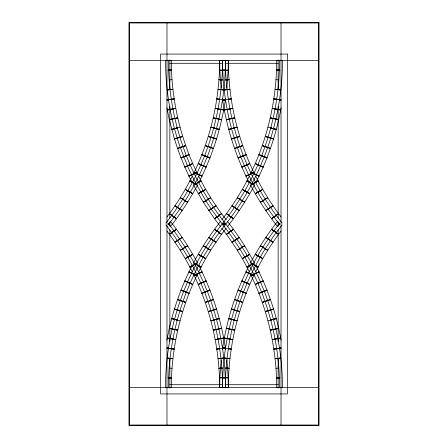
<?xml version="1.0" encoding="UTF-8"?>
<svg xmlns="http://www.w3.org/2000/svg" width="448" height="448" viewBox="0 0 448 448"><rect width="100%" height="100%" fill="white"/><g stroke="black" fill="none" stroke-linecap="round" stroke-linejoin="round"><path stroke-width="0.67" d="M165.536 387.582C165.424 328.373 185.976 269.416 222.874 223.104A261.71 261.71 0 0 0 279.586 60.418M197.372 274.417C180.253 309.523 171.315 348.538 171.298 387.582L167.972 387.52M193.603 173.583C210.722 138.477 219.66 99.462 219.682 60.418L223.003 60.48M168.106 224.896C204.999 178.584 225.551 119.627 225.439 60.418A261.71 261.71 0 0 0 282.15 223.104M223.003 387.52L219.682 387.582L219.867 377.619L221.144 359.962M226.856 88.038L228.133 70.381L228.318 60.418L224.997 60.48M279.894 223.104C243.001 269.416 222.449 328.373 222.561 387.582A261.71 261.71 0 0 0 165.85 224.896M224.997 387.52L228.318 387.582C228.34 348.538 237.278 309.523 254.397 274.417M250.628 173.583C267.747 138.477 276.685 99.462 276.702 60.418L280.028 60.48M282.464 60.418C282.576 119.627 262.024 178.584 225.126 224.896A261.71 261.71 0 0 0 168.414 387.582M198.537 183.002C212.167 156.643 221.323 127.982 225.551 98.616M222.449 349.384C226.677 320.018 235.833 291.357 249.463 264.998M166.914 340.228C171.601 314.065 180.236 288.613 192.438 264.998M255.562 183.002C267.764 159.387 276.399 133.935 281.086 107.772M166.936 216.933C176.691 204.159 185.22 190.439 192.366 176.042M198.61 271.958C206.259 256.525 215.533 241.903 226.128 228.329M221.872 219.671C232.467 206.097 241.741 191.475 249.39 176.042M255.634 271.958C262.78 257.561 271.309 243.841 281.064 231.067M169.4 225.753L170.458 226.559C180.684 213.601 189.734 199.718 197.462 185.13M193.85 262.265C201.505 247.839 210.504 234.136 220.618 221.312M227.382 226.688C237.496 213.864 246.495 200.161 254.15 185.735M250.538 262.87C258.266 248.282 267.316 234.399 277.542 221.441L278.6 222.247M279.586 387.582A261.71 261.71 0 0 0 222.874 224.896L225.126 223.104A261.71 261.71 0 0 1 168.414 60.418M169.4 222.247L170.458 221.441C180.684 234.399 189.734 248.282 197.462 262.87M192.366 271.958C185.864 258.776 178.091 246.238 169.445 234.349L176.31 229.107M216.922 217.101L219.206 215.354L216.854 217.017M214.665 218.893L217.302 216.877M218.887 215.667L221.53 213.651C212.89 201.762 205.111 189.224 198.61 176.042M222.841 224.851L225.159 223.149M249.39 271.958C242.889 258.776 235.11 246.238 226.47 234.349L229.113 232.333M230.698 231.123L233.335 229.107M231.078 230.899L228.794 232.646L231.146 230.983M276.231 215.354L273.946 217.101L279.894 224.896M271.69 218.893L274.327 216.877M275.912 215.667L278.555 213.651C269.909 201.762 262.136 189.224 255.634 176.042M278.6 225.753L277.542 226.559C267.316 213.601 258.266 199.718 250.538 185.13M166.936 231.067L169.445 234.349L174.087 230.944L168.106 223.104M174.266 230.81L176.411 229.236M193.85 185.735L203.375 202.272L214.564 218.764L221.53 213.651L226.128 219.671M221.872 228.329L226.47 234.349L233.436 229.236L227.382 221.312M271.589 218.764L273.734 217.19M281.064 216.933L278.555 213.651L273.913 217.056C240.744 172.043 222.482 116.334 222.561 60.418A261.71 261.71 0 0 1 165.85 223.104M171.769 232.646L174.121 230.983M169.445 234.349L172.161 232.434M173.79 231.286L176.501 229.37M211.232 209.048L213.578 207.39L211.17 208.958M208.908 210.756L211.624 208.835M213.254 207.687L215.964 205.772L213.181 207.586M182.246 237.513L175.011 242.228L182.067 237.244M214.474 218.63L217.185 216.714M218.814 215.566L221.53 213.651M226.47 234.349L229.186 232.434M230.815 231.286L233.526 229.37M265.933 210.756L272.989 205.772L270.206 207.586M234.819 240.414L232.036 242.228L234.746 240.313M236.376 239.165L239.092 237.244M236.768 238.952L234.422 240.61L236.83 239.042M271.499 218.63L278.555 213.651M208.818 210.622L211.014 209.126M222.874 224.896L211.198 209.003L215.964 205.772M175.011 242.228L182.162 237.378M265.838 210.622L272.989 205.772M232.036 242.228L236.802 238.997C266.398 282.503 282.52 334.964 282.464 387.582M236.986 238.874L239.182 237.378L244.625 245.728L254.15 262.265M203.459 202.406L210.7 197.691L207.85 199.399M208.729 210.487L210.952 209.037M183.126 248.601L180.281 250.309L183.064 248.494M184.733 247.408L187.516 245.594M174.087 230.944L185.164 247.257L182.722 248.78L185.186 247.302M262.87 200.788L265.278 199.22L262.814 200.698M260.484 202.406L263.267 200.592M264.936 199.506L267.719 197.691L264.874 199.399M265.754 210.487L268.537 208.673M268.195 208.958L270.603 207.39M237.048 238.963L239.271 237.513M244.709 245.868L237.3 250.309L240.083 248.494M241.758 247.408L244.541 245.594M239.747 248.78L242.155 247.212M203.375 202.272L210.7 197.691M180.281 250.309L187.606 245.728M260.394 202.272L267.719 197.691M237.3 250.309L244.625 245.728M200.771 192.338L203.235 190.854L200.715 192.242M198.33 193.861L201.174 192.153M202.888 191.128L205.733 189.42L202.826 191.022M203.291 202.132L206.142 200.424M205.789 200.698L208.253 199.22M257.796 192.338L260.26 190.854M255.354 193.861L258.199 192.153M259.913 191.128L262.758 189.42L255.192 193.581M260.316 202.132L263.161 200.424M184.839 247.576L187.684 245.868M188.149 256.978L185.242 258.58L188.087 256.872M189.801 255.847L192.646 254.139M190.204 255.662L187.74 257.146L190.26 255.758M249.833 254.419L242.267 258.58L249.67 254.139M198.246 193.726L205.733 189.42M255.27 193.726L262.758 189.42M185.242 258.58L192.73 254.274M242.267 258.58L249.754 254.274M211.198 209.003L205.817 200.743L195.989 183.652L198.537 182.308L195.961 183.602M193.514 185.13L196.426 183.529M198.173 182.571L201.085 180.97L198.117 182.459M198.167 193.581L201.079 191.979M251.121 184.811L258.11 180.97L255.142 182.459M189.896 256.021L192.808 254.419M192.858 265.541L189.89 267.03L196.879 263.189M254.038 263.452L246.915 267.03L249.827 265.429M251.574 264.471L254.486 262.87M249.463 265.692L251.989 264.303M194.029 184.682L201.085 180.97M251.054 184.682L258.11 180.97M189.89 267.03L196.946 263.318M246.915 267.03L253.971 263.318M195.989 183.652L191.559 174.843L194.152 173.594L191.537 174.793M189.034 176.232L192.002 174.737M193.782 173.841L196.75 172.351C180.068 137.547 171.304 99.008 171.298 60.418L167.972 60.48M193.962 184.548L196.336 183.355M248.606 174.888L251.177 173.594L248.562 174.793M246.058 176.232L249.026 174.737M250.807 173.841L253.775 172.351C237.093 137.547 228.329 99.008 228.318 60.418M250.986 184.548L253.361 183.355M252.986 183.602L255.562 182.308M192.438 265.692L195.014 264.398M194.639 264.645L197.014 263.452M219.682 387.582C219.671 348.992 210.907 310.453 194.225 275.649L197.193 274.159M198.974 273.263L201.942 271.768M199.438 273.207L196.823 274.406L199.394 273.112M280.028 387.52L276.702 387.582C276.696 348.992 267.932 310.453 251.25 275.649L258.966 271.768M192.438 183.002L188.961 176.086L196.75 172.351L197.372 173.583M222.449 98.616C226.29 125.44 234.315 151.637 245.986 176.086L251.177 173.594M251.378 173.499L253.775 172.351L254.397 173.583M193.603 274.417L194.225 275.649L196.622 274.501M196.823 274.406L202.014 271.914C213.685 296.363 221.71 322.56 225.551 349.384M250.628 274.417L251.25 275.649L259.039 271.914L255.562 264.998M184.884 167.166L192.741 163.576L189.672 164.842M188.894 175.941L191.918 174.558M193.732 173.729L196.75 172.351M244.507 165.922L247.122 164.724L244.462 165.822M241.909 167.166L244.933 165.788M247.352 164.679L249.766 163.576L247.307 164.59M245.918 175.941L248.942 174.558M250.751 173.729L253.775 172.351M194.225 275.649L197.249 274.271M199.058 273.442L202.082 272.059M200.693 283.41L198.234 284.424L200.648 283.321M203.067 282.212L206.091 280.834M206.22 281.126L200.878 283.276L203.493 282.078L194.986 264.348L185.164 247.257M253.848 274.406L256.463 273.207M251.25 275.649L254.268 274.271M256.082 273.442L259.106 272.059M263.245 281.126L255.259 284.424L258.278 283.041M260.092 282.212L263.116 280.834M257.897 283.276L260.518 282.078M188.961 176.086L184.817 167.02L192.741 163.576M241.842 167.02L247.122 164.724M247.33 164.634L249.766 163.576M198.234 284.424L200.67 283.366M200.878 283.276L206.158 280.98M255.259 284.424L263.183 280.98C271.365 299.964 277.463 319.866 281.086 340.228M183.719 156.806L186.379 155.708M181.076 157.954L184.15 156.688M185.993 155.926L189.062 154.661L180.964 157.657M184.755 166.874L187.83 165.603M187.438 165.822L190.103 164.724M240.744 156.806L243.404 155.708L240.705 156.705M238.101 157.954L241.175 156.688M243.018 155.926L246.086 154.661L242.973 155.814M241.78 166.874L244.854 165.603M205.027 292.186L201.914 293.339L209.899 290.046M262.052 292.186L258.938 293.339L266.924 290.046M184.817 167.02L181.014 157.808L189.062 154.661M238.039 157.808L246.086 154.661M201.914 293.339L209.961 290.192M258.938 293.339L266.986 290.192M177.615 148.607L185.718 145.611L182.56 146.647M237.322 147.56L240.022 146.563L234.534 148.305M234.64 148.607L237.759 147.454M239.63 146.765L242.743 145.611L240.218 146.44M237.983 157.657L241.102 156.503M204.596 292.292L207.295 291.295C219.234 321.905 225.417 354.726 225.439 387.582A261.71 261.71 0 0 1 282.15 224.896M206.898 291.497L210.017 290.343M207.782 301.56L205.257 302.389L208.37 301.235M210.241 300.546L213.36 299.393M210.678 300.44L207.978 301.437L210.711 300.541M261.621 292.292L264.32 291.295M263.922 291.497L267.036 290.343M265.44 301.353L262.282 302.389L265.395 301.235M267.266 300.546L270.385 299.393M267.702 300.44L265.003 301.437L267.736 300.541M181.014 157.808L177.559 148.456L185.718 145.611M234.584 148.456L242.743 145.611M205.257 302.389L213.416 299.544M262.282 302.389L270.441 299.544M177.223 138.191L179.962 137.295L177.195 138.09M174.507 139.138L177.666 138.102M179.558 137.48L182.717 136.45L179.519 137.362M177.509 148.305L180.667 147.269M165.536 60.418C165.564 90.003 170.57 119.56 180.281 147.51L182.997 146.563M231.532 139.138L239.742 136.45L236.544 137.362M210.308 300.731L213.466 299.695M216.563 309.17L208.258 311.55L211.417 310.52M213.31 309.898L216.468 308.862M211.014 310.705L213.752 309.809M267.333 300.731L270.491 299.695M268.481 310.638L265.283 311.55L268.442 310.52M270.334 309.898L273.493 308.862M270.805 309.91L268.038 310.705L270.777 309.809M166.914 107.772L169.316 119.728L174.457 138.986L179.962 137.295M180.174 137.228L182.717 136.45M231.482 138.986L239.742 136.45M208.258 311.55L216.518 309.014M265.283 311.55L267.826 310.772M268.038 310.705L273.543 309.014M171.752 129.562L177.268 127.921L174.474 128.61M180.051 127.176L176.831 127.971M174.412 138.83L177.604 137.917M231.526 128.716L234.293 127.921M228.777 129.562L231.969 128.643M233.884 128.094L237.076 127.176L228.693 129.248M231.437 138.83L234.629 137.917M234.22 138.09L236.986 137.295M214.15 320.029L210.924 320.824L219.223 318.438M270.396 310.083L273.588 309.17M267.949 320.824L276.332 318.752M273.056 319.357L276.248 318.438M273.498 319.284L270.732 320.079L276.293 318.595M171.707 129.405L177.268 127.921M228.732 129.405L237.076 127.176M210.924 320.824L219.268 318.595M172.138 119.14L174.933 118.451L172.11 119.039M169.355 119.885L171.937 119.246M174.513 118.608L177.738 117.813L174.485 118.49M171.668 129.248L174.894 128.453M226.38 119.885L234.763 117.813L232.159 118.35M213.707 320.079L216.502 319.39M216.082 319.547L219.307 318.752M215.841 329.65L213.237 330.187L216.462 329.392M218.394 328.91L221.62 328.115M218.837 328.86L216.048 329.549L218.865 328.961M273.515 329.51L270.262 330.187L275.862 328.86M276.063 328.754L278.645 328.115M169.316 119.728L177.738 117.813M226.341 119.728L234.763 117.813M213.237 330.187L221.659 328.272M270.262 330.187L278.684 328.272M170.128 109.486L172.945 108.903L170.106 109.385M167.317 110.124L170.57 109.452M172.525 109.043L175.778 108.366L172.502 108.926M169.282 119.571L172.536 118.894M224.342 110.124L232.803 108.366L229.527 108.926M226.307 119.571L231.952 118.451M218.439 329.106L221.693 328.429M218.473 339.074L215.197 339.634L223.658 337.876M273.067 329.549L275.89 328.961M275.464 329.106L278.718 328.429M275.498 339.074L272.222 339.634L275.475 338.957M277.43 338.548L280.683 337.876M277.872 338.514L275.055 339.097L277.894 338.615M167.289 109.967L175.778 108.366M224.308 109.967L232.803 108.366M215.197 339.634L223.692 338.033M272.222 339.634L280.711 338.033M168.482 99.764L171.315 99.288L168.465 99.658M166.958 100.078L168.924 99.747M170.89 99.411L174.166 98.857L170.873 99.288M225.501 99.764L228.34 99.288M222.673 100.302L225.294 99.854M228.57 99.299L231.19 98.857L228.553 99.204M167.261 109.81L170.537 109.256M224.286 109.81L227.562 109.256M227.13 109.385L229.97 108.903M218.03 339.097L220.87 338.615M220.438 338.744L223.714 338.19M277.463 338.744L280.739 338.19M219.447 348.796L216.81 349.143L219.43 348.701M222.706 348.146L225.327 347.698M219.66 348.712L222.499 348.236M277.127 348.712L273.834 349.143L277.11 348.589M279.076 348.253L281.042 347.922M279.518 348.236L276.685 348.712L279.535 348.342M166.936 99.943L174.166 98.857M222.645 100.139L225.277 99.747M228.564 99.254L231.19 98.857M216.81 349.143L219.436 348.746M222.723 348.253L225.355 347.861M273.834 349.143L281.064 348.057M167.194 89.992L170.05 89.617L167.182 89.886M170.279 89.639L172.911 89.292L170.268 89.544M223.345 90.16L229.936 89.292L226.626 89.606M166.919 99.809L168.896 99.551M222.628 99.982L225.26 99.635M222.74 348.365L225.372 348.018M279.104 348.449L281.081 348.191M223.793 358.114L218.064 358.708L224.655 357.84M277.732 358.456L275.089 358.708L277.721 358.361M280.818 358.114L277.95 358.383L280.806 358.008M167.188 89.936L170.05 89.617M170.268 89.589L172.911 89.292M223.334 90.037L229.936 89.292M218.064 358.708L224.666 357.963M275.089 358.708L277.732 358.411M277.95 358.383L280.812 358.064M169.366 79.94L172.015 79.688M220.438 80.494L221.76 80.371M225.73 80.002L229.04 79.688L225.719 79.878M224.207 89.886L227.074 89.617M222.281 368.122L218.96 368.312L222.27 367.998M226.24 367.629L227.562 367.506M275.985 368.312L278.634 368.06M221.144 88.038L220.422 80.332L221.749 80.237M225.725 79.94L229.04 79.688M218.96 368.312L222.275 368.06M226.251 367.763L227.578 367.668L226.856 359.962M168.157 70.246L171.478 70.062L168.151 70.123M222.746 70.33L225.618 70.168L222.74 70.218M219.873 70.543L222.527 70.392M225.848 70.207L228.502 70.062M220.416 80.175L221.743 80.097M226.257 367.903L227.584 367.825M219.498 377.938L222.152 377.793M225.473 377.608L228.127 377.457M225.26 377.782L222.382 377.832L225.254 377.67M279.849 377.877L276.522 377.938L279.843 377.754M168.157 70.185L171.478 70.062M220.422 80.332L219.867 70.381L222.522 70.286M222.746 70.274L225.618 70.168M222.382 377.832L225.254 377.726M225.478 377.714L228.133 377.619L228.318 387.582M276.522 377.938L279.843 377.815M219.682 60.575L223.003 60.514M219.862 70.218L222.522 70.174M225.478 377.826L228.138 377.782M224.997 387.486L228.318 387.425M129.534 60.418L318.466 60.418M169.854 63.297L222.953 63.297M225.047 63.297L278.146 63.297M169.854 384.703L222.953 384.703M225.047 384.703L278.146 384.703M129.534 387.582L318.466 387.582M224.997 60.514L228.318 60.575M279.843 70.246L276.522 70.062L279.849 70.123M219.498 70.062L222.152 70.207M225.478 70.174L228.138 70.218M225.254 70.33L222.382 70.168L225.26 70.218M219.862 377.782L222.522 377.826M222.74 377.782L225.618 377.832L222.746 377.67M228.502 377.938L225.848 377.793M168.151 377.877L171.478 377.938L168.157 377.754M219.682 387.425L223.003 387.486M276.522 70.062L279.843 70.185M222.382 70.168L225.254 70.274M225.478 70.286L228.133 70.381M219.867 377.619L222.522 377.714M222.746 377.726L225.618 377.832M168.157 377.815L171.478 377.938M225.473 70.392L228.127 70.543M275.985 79.688L278.634 79.94M222.27 80.002L218.96 79.688L222.281 79.878M226.257 80.097L227.584 80.175M220.416 367.825L221.743 367.903M225.719 368.122L229.04 368.312L225.73 367.998M172.015 368.312L169.366 368.06M219.873 377.457L222.527 377.608M218.96 79.688L222.275 79.94M226.251 80.237L227.578 80.332M220.422 367.668L221.749 367.763M225.725 368.06L229.04 368.312M226.24 80.371L227.562 80.494M277.721 89.639L275.089 89.292L277.732 89.544M280.806 89.992L277.95 89.617L280.818 89.886M224.655 90.16L218.064 89.292L221.374 89.606M220.926 89.617L223.793 89.886M224.207 358.114L229.936 358.708L223.345 357.84M167.182 358.114L170.05 358.383L167.194 358.008M170.268 358.456L172.911 358.708L170.279 358.361M220.438 367.506L221.76 367.629M275.089 89.292L277.732 89.589M277.95 89.617L280.812 89.936M218.064 89.292L224.666 90.037M223.334 357.963L229.936 358.708M167.188 358.064L170.05 358.383M170.268 358.411L172.911 358.708M277.11 99.411L273.834 98.857L277.127 99.288M279.104 99.551L281.081 99.809M279.535 99.658L276.685 99.288L279.518 99.764M219.43 99.299L216.81 98.857L219.447 99.204M219.66 99.288L222.499 99.764M222.74 99.635L225.372 99.982M228.34 348.712L225.501 348.236M222.628 348.018L225.26 348.365M228.553 348.796L231.19 349.143L228.57 348.701M168.465 348.342L171.315 348.712L168.482 348.236M166.919 348.191L168.896 348.449M170.873 348.712L174.166 349.143L170.89 348.589M273.834 98.857L281.064 99.943M216.81 98.857L219.436 99.254M222.723 99.747L225.355 100.139M222.645 347.861L225.277 348.253M228.564 348.746L231.19 349.143M166.936 348.057L174.166 349.143M279.076 99.747L281.042 100.078M222.706 99.854L225.327 100.302M275.475 109.043L272.222 108.366L275.498 108.926M277.463 109.256L280.739 109.81M277.894 109.385L275.055 108.903L277.872 109.486M223.658 110.124L215.197 108.366L218.473 108.926M220.438 109.256L223.714 109.81M218.03 108.903L220.87 109.385M227.13 338.615L229.97 339.097M224.286 338.19L227.562 338.744M229.527 339.074L232.803 339.634L224.342 337.876M170.106 338.615L172.945 339.097L170.128 338.514M167.261 338.19L170.537 338.744M172.502 339.074L175.778 339.634L172.525 338.957M222.673 347.698L225.294 348.146M166.958 347.922L168.924 348.253M272.222 108.366L280.711 109.967M215.197 108.366L223.692 109.967M224.308 338.033L232.803 339.634M167.289 338.033L175.778 339.634M277.43 109.452L280.683 110.124M273.487 118.608L270.262 117.813L273.515 118.49M275.464 118.894L278.718 119.571M275.89 119.039L273.067 118.451L275.862 119.14M221.62 119.885L213.237 117.813L215.841 118.35M216.048 118.451L221.693 119.571M229.135 328.961L231.952 329.549L229.163 328.86M226.307 328.429L229.561 329.106M232.159 329.65L234.763 330.187L231.538 329.392M172.11 328.961L174.933 329.549M169.282 328.429L172.536 329.106M174.485 329.51L177.738 330.187L172.138 328.86M167.317 337.876L170.57 338.548M270.262 117.813L278.684 119.728M213.237 117.813L221.659 119.728M226.341 328.272L234.763 330.187M169.316 328.272L177.738 330.187M276.063 119.246L278.645 119.885M267.949 127.176L271.169 127.971M273.106 128.453L276.332 129.248M276.248 129.562L270.732 127.921L273.526 128.61M214.116 128.094L210.924 127.176L219.307 129.248M231.498 319.39L234.293 320.079M228.693 318.752L231.918 319.547M233.85 320.029L237.076 320.824L228.777 318.438M226.38 328.115L229.606 328.91M171.668 318.752L180.051 320.824M169.355 328.115L171.937 328.754M270.732 127.921L276.293 129.405M210.924 127.176L219.268 129.405M228.732 318.595L237.076 320.824M171.707 318.595L177.268 320.079L174.502 319.284M268.442 137.48L265.283 136.45L268.481 137.362M270.396 137.917L273.588 138.83M270.777 138.191L268.038 137.295L270.805 138.09M213.707 127.921L216.474 128.716M216.031 128.643L219.223 129.562M216.468 139.138L208.258 136.45L211.456 137.362M213.371 137.917L216.563 138.83M211.014 137.295L213.78 138.09M231.437 309.17L239.742 311.55L236.583 310.52M177.195 309.91L179.962 310.705L177.223 309.809M174.412 309.17L177.604 310.083M179.519 310.638L182.717 311.55L179.558 310.52M171.752 318.438L174.944 319.357M265.283 136.45L267.826 137.228M268.038 137.295L273.543 138.986M208.258 136.45L216.518 138.986M231.482 309.014L239.742 311.55M174.457 309.014L179.962 310.705M180.174 310.772L182.717 311.55M270.334 138.102L273.493 139.138M270.385 148.607L262.282 145.611L265.44 146.647M267.333 147.269L270.491 148.305M265.003 146.563L267.736 147.459M208.37 146.765L205.257 145.611L207.782 146.44M213.466 148.305L207.978 146.563L210.678 147.56M237.289 300.541L240.022 301.437L237.322 300.44M234.534 299.695L237.692 300.731M240.218 301.56L242.743 302.389L239.63 301.235M231.532 308.862L234.69 309.898M234.248 309.809L236.986 310.705M180.264 300.541L182.997 301.437L180.298 300.44M177.509 299.695L180.667 300.731M182.56 301.353L185.718 302.389L182.605 301.235M174.507 308.862L177.666 309.898M262.282 145.611L270.441 148.456M205.257 145.611L213.416 148.456M234.584 299.544L242.743 302.389M177.559 299.544L185.718 302.389M262.007 155.926L258.938 154.661L267.036 157.657M210.241 147.454L213.36 148.607M204.982 155.926L201.914 154.661L205.027 155.814M206.898 156.503L210.017 157.657M207.295 156.705L204.596 155.708L207.256 156.806M240.705 291.295L243.404 292.292M237.983 290.343L241.102 291.497M242.973 292.186L246.086 293.339L238.101 290.046M234.64 299.393L237.759 300.546M183.68 291.295L186.379 292.292M180.964 290.343L184.078 291.497M185.948 292.186L189.062 293.339L181.076 290.046M177.615 299.393L180.734 300.546M258.938 154.661L266.986 157.808M201.914 154.661L209.961 157.808M238.039 290.192L246.086 293.339M181.014 290.192L189.062 293.339M261.621 155.708L264.281 156.806M263.85 156.688L266.924 157.954M263.116 167.166L255.259 163.576L258.328 164.842M260.17 165.603L263.245 166.874M257.897 164.724L260.562 165.822M206.825 156.688L209.899 157.954M200.648 164.679L198.234 163.576L200.693 164.59M203.146 165.603L206.22 166.874M203.493 165.922L200.878 164.724L203.538 165.822M241.78 281.126L247.122 283.276L244.507 282.078M247.307 283.41L249.766 284.424L247.352 283.321M184.755 281.126L192.741 284.424L189.722 283.041M255.259 163.576L263.183 167.02M198.234 163.576L200.67 164.634M200.878 164.724L206.158 167.02M241.842 280.98L247.122 283.276M247.33 283.366L249.766 284.424M184.817 280.98L192.741 284.424M254.218 173.841L251.25 172.351L254.268 173.729M256.082 174.558L259.106 175.941M256.463 174.793L253.848 173.594L256.418 174.888M203.067 165.788L206.091 167.166M197.193 173.841L194.225 172.351L197.249 173.729M199.058 174.558L202.082 175.941M199.394 174.888L196.823 173.594L199.438 174.793M248.562 273.207L251.177 274.406L248.606 273.112M245.918 272.059L248.942 273.442M250.751 274.271L253.775 275.649L250.807 274.159M241.909 280.834L244.933 282.212M191.537 273.207L194.152 274.406M188.894 272.059L191.918 273.442M193.732 274.271L196.75 275.649L189.034 271.768M184.884 280.834L187.908 282.212M187.482 282.078L190.103 283.276M251.25 172.351L259.039 176.086M194.225 172.351L196.622 173.499M196.823 173.594L202.014 176.086M245.986 271.914L251.177 274.406M251.378 274.501L253.775 275.649M188.961 271.914L196.75 275.649M255.998 174.737L258.966 176.232M249.827 182.571L246.915 180.97L249.883 182.459M251.664 183.355L254.038 184.548M252.039 183.602L249.463 182.308L251.989 183.697M198.974 174.737L201.942 176.232M196.879 184.811L189.89 180.97L192.858 182.459M194.639 183.355L197.014 184.548M192.438 182.308L195.014 183.602M252.986 264.398L255.562 265.692M250.986 263.452L253.361 264.645M255.142 265.541L258.11 267.03L251.121 263.189M246.058 271.768L249.026 273.263M193.962 263.452L201.085 267.03L198.173 265.429M246.915 180.97L253.971 184.682M189.89 180.97L196.946 184.682M251.054 263.318L258.11 267.03M194.029 263.318L201.085 267.03M251.574 183.529L254.486 185.13M245.112 191.128L242.267 189.42L245.174 191.022M246.921 191.979L249.833 193.581M247.285 192.242L244.765 190.854L247.229 192.338M188.087 191.128L185.242 189.42L192.808 193.581M257.74 255.758L260.26 257.146L257.796 255.662M255.192 254.419L258.104 256.021M259.851 256.978L262.758 258.58L259.913 256.872M198.167 254.419L205.733 258.58L198.33 254.139M193.514 262.87L196.426 264.471M196.011 264.303L198.537 265.692M242.267 189.42L249.754 193.726M185.242 189.42L192.73 193.726M255.27 254.274L262.758 258.58M198.246 254.274L205.733 258.58M246.826 192.153L249.67 193.861M244.541 202.406L237.3 197.691L240.15 199.399M241.858 200.424L244.709 202.132M239.747 199.22L242.211 200.698M187.74 190.854L190.204 192.338M189.801 192.153L192.646 193.861M183.064 199.506L180.281 197.691L183.126 199.399M184.839 200.424L187.684 202.132M185.186 200.698L182.722 199.22L185.13 200.788M262.814 247.302L265.278 248.78L262.87 247.212M260.316 245.868L263.161 247.576M264.874 248.601L267.719 250.309L264.936 248.494M255.354 254.139L258.199 255.847M203.291 245.868L210.7 250.309L207.917 248.494M237.3 197.691L244.625 202.272M260.394 245.728L267.719 250.309M180.281 197.691L187.606 202.272M203.375 245.728L210.7 250.309M234.746 207.687L232.036 205.772L234.819 207.586M237.048 209.037L239.271 210.487M236.83 208.958L234.422 207.39L236.768 209.048M265.754 237.513L272.989 242.228L265.933 237.244M260.484 245.594L263.267 247.408M184.733 200.592L187.516 202.406M182.067 210.756L175.011 205.772L177.794 207.586M179.463 208.673L182.246 210.487M177.397 207.39L179.805 208.958M211.17 239.042L213.578 240.61L211.232 238.952M208.729 237.513L210.952 238.963M213.181 240.414L215.964 242.228L213.254 240.313M203.459 245.594L206.242 247.408M205.845 247.212L208.253 248.78M232.036 205.772L236.802 209.003M236.986 209.126L239.182 210.622M265.838 237.378L272.989 242.228M175.011 205.772L182.162 210.622M208.818 237.378L211.014 238.874M211.198 238.997L215.964 242.228M273.879 230.983L276.231 232.646M271.499 229.37L274.21 231.286M275.839 232.434L278.555 234.349L271.69 229.107M236.376 208.835L239.092 210.756M229.113 215.667L226.47 213.651L229.186 215.566M230.815 216.714L233.526 218.63M231.146 217.017L228.794 215.354L231.078 217.101M216.854 230.983L219.206 232.646L216.922 230.899M214.474 229.37L217.185 231.286M218.814 232.434L221.53 234.349L218.887 232.333M208.908 237.244L211.624 239.165M172.088 215.667L169.445 213.651L176.501 218.63M271.589 229.236L273.734 230.81M273.913 230.944L278.555 234.349M226.47 213.651L233.436 218.764M214.564 229.236L221.53 234.349M169.445 213.651L174.087 217.056L171.769 215.354M174.266 217.19L176.411 218.764M230.698 216.877L233.335 218.893M222.841 223.149L225.159 224.851M214.665 229.107L217.302 231.123M173.673 216.877L176.31 218.893M222.874 223.104L225.126 224.896M225.126 223.104L236.802 238.997M214.564 218.764L220.618 226.688M233.436 229.236L239.182 237.378M245.986 176.086L249.463 183.002M198.537 264.998L202.014 271.914M259.039 271.914L263.183 280.98M191.559 174.843L187.46 165.872L180.281 147.51M203.515 282.128L207.278 291.245M174.457 138.986L177.559 148.456M227.578 367.668L228.133 377.619M219.682 60.418L219.867 70.381M281.025 22.977L281.025 425.023M278.146 60.004L278.146 89.376M278.146 106.159L278.146 218.053M278.146 222.253L278.146 225.747M278.146 229.947L278.146 341.841M278.146 358.624L278.146 387.996M169.854 60.004L169.854 89.376M169.854 106.159L169.854 218.053M169.854 222.253L169.854 225.747M169.854 229.947L169.854 341.841M169.854 358.624L169.854 387.996M166.975 22.977L166.975 425.023M319.038 22.4L128.962 22.4L128.962 425.6L319.038 425.6L319.038 22.4M318.466 22.977L129.534 22.977L129.534 425.023L318.466 425.023L318.466 22.977M287.358 54.079L160.642 54.079L160.642 393.921L287.358 393.921L287.358 54.079"/></g></svg>
